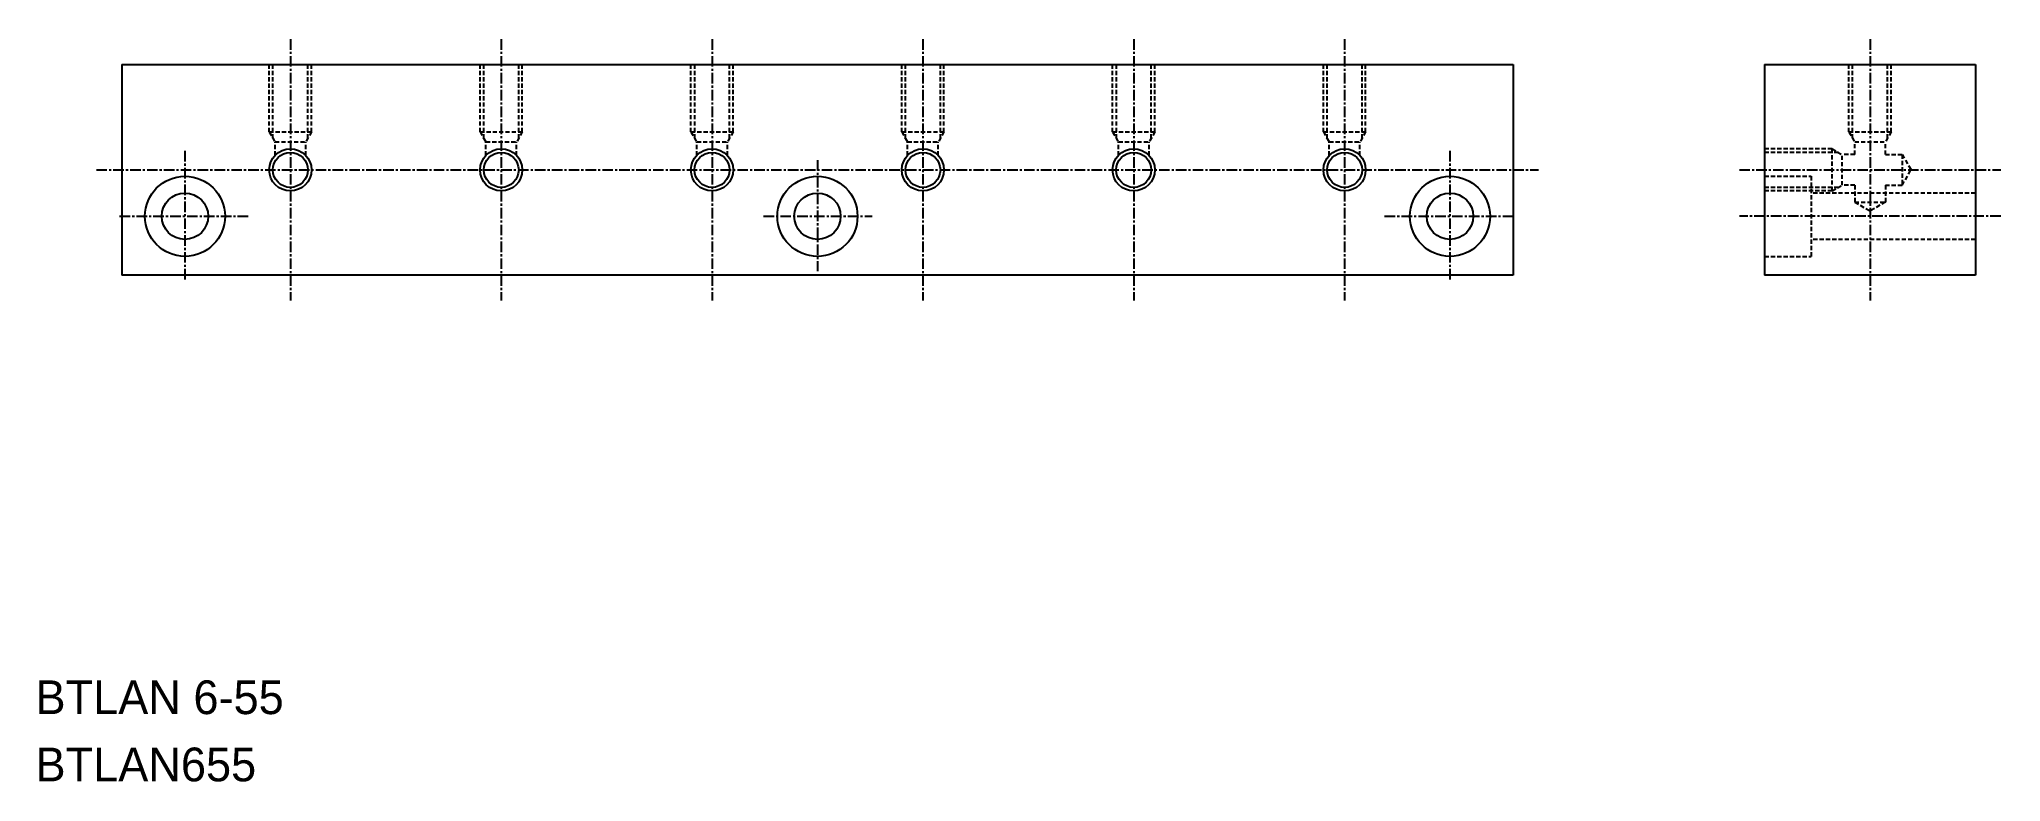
# Model space of a CAD drawing. Extents: x 5945 to 6178, y 24001 to 24089.
import ezdxf

# ---------------------------------------------------------------- set-up
doc = ezdxf.new("R2010")
doc.units = 0
doc.linetypes.add('CENTER', pattern=[2, 1.25, -0.25, 0.25, -0.25])
doc.linetypes.add('DASHED', pattern=[0.75, 0.5, -0.25])
doc.layers.get('0').update_dxf_attribs({"linetype": 'CONTINUOUS'})
doc.layers.add('CENTER', color=1, linetype='CENTER')

msp = doc.modelspace()

# ---------------------------------------------------------------- linework, layer by layer
at = {"color": 7, "linetype": 'CONTINUOUS'}
for p, q in [((5955.09, 24086.28), (6120.09, 24086.28)), ((5955.09, 24086.28), (5955.09, 24061.28)), ((6120.09, 24086.28), (6120.09, 24061.28)), ((6149.9, 24086.28), (6174.9, 24086.28)), ((6149.9, 24086.28), (6149.9, 24061.28)), ((6174.9, 24086.28), (6174.9, 24061.28)), ((6120.09, 24061.28), (5955.09, 24061.28)), ((6174.9, 24061.28), (6149.9, 24061.28))]:
    msp.add_line(p, q, dxfattribs=at)
at = {"color": 3, "linetype": 'DASHED'}
for p, q in [((5972.59, 24078.28), (5972.59, 24086.28)), ((5973.03, 24077.53), (5973.03, 24086.28)), ((5977.16, 24077.53), (5977.16, 24086.28)), ((5977.59, 24078.28), (5977.59, 24086.28)), ((5997.59, 24078.28), (5997.59, 24086.28)), ((5998.03, 24077.53), (5998.03, 24086.28)), ((6002.16, 24077.53), (6002.16, 24086.28)), ((6002.59, 24078.28), (6002.59, 24086.28)), ((6022.59, 24078.28), (6022.59, 24086.28)), ((6023.03, 24077.53), (6023.03, 24086.28)), ((6027.16, 24077.53), (6027.16, 24086.28)), ((6027.59, 24078.28), (6027.59, 24086.28)), ((6047.59, 24078.28), (6047.59, 24086.28)), ((6048.03, 24077.53), (6048.03, 24086.28)), ((6052.16, 24077.53), (6052.16, 24086.28)), ((6052.59, 24078.28), (6052.59, 24086.28)), ((6072.59, 24078.28), (6072.59, 24086.28)), ((6073.03, 24077.53), (6073.03, 24086.28)), ((6077.16, 24077.53), (6077.16, 24086.28)), ((6077.59, 24078.28), (6077.59, 24086.28)), ((6097.59, 24078.28), (6097.59, 24086.28)), ((6098.03, 24077.53), (6098.03, 24086.28)), ((6102.16, 24077.53), (6102.16, 24086.28)), ((6102.59, 24078.28), (6102.59, 24086.28)), ((6159.9, 24078.28), (6159.9, 24086.28)), ((6160.33, 24077.53), (6160.33, 24086.28)), ((6164.46, 24077.53), (6164.46, 24086.28)), ((6164.9, 24078.28), (6164.9, 24086.28)), ((5972.59, 24078.28), (5977.59, 24078.28)), ((5972.59, 24078.28), (5973.28, 24077.09)), ((5977.59, 24078.28), (5976.91, 24077.09)), ((5997.59, 24078.28), (5998.28, 24077.09)), ((5997.59, 24078.28), (6002.59, 24078.28)), ((6002.59, 24078.28), (6001.91, 24077.09)), ((6022.59, 24078.28), (6027.59, 24078.28)), ((6022.59, 24078.28), (6023.28, 24077.09)), ((6027.59, 24078.28), (6026.91, 24077.09)), ((6047.59, 24078.28), (6048.28, 24077.09)), ((6047.59, 24078.28), (6052.59, 24078.28)), ((6052.59, 24078.28), (6051.91, 24077.09)), ((6072.59, 24078.28), (6077.59, 24078.28)), ((6072.59, 24078.28), (6073.28, 24077.09)), ((6077.59, 24078.28), (6076.91, 24077.09)), ((6097.59, 24078.28), (6098.28, 24077.09)), ((6097.59, 24078.28), (6102.59, 24078.28)), ((6102.59, 24078.28), (6101.91, 24077.09)), ((6159.9, 24078.28), (6164.9, 24078.28)), ((6159.9, 24078.28), (6160.58, 24077.09)), ((6164.9, 24078.28), (6164.21, 24077.09)), ((5973.28, 24075.49), (5973.28, 24077.09)), ((5973.28, 24077.09), (5976.91, 24077.09)), ((5976.91, 24075.49), (5976.91, 24077.09)), ((5998.28, 24077.09), (6001.91, 24077.09)), ((5998.28, 24075.49), (5998.28, 24077.09)), ((6001.91, 24075.49), (6001.91, 24077.09)), ((6023.28, 24077.09), (6026.91, 24077.09)), ((6023.28, 24075.49), (6023.28, 24077.09)), ((6026.91, 24075.49), (6026.91, 24077.09)), ((6048.28, 24075.49), (6048.28, 24077.09)), ((6048.28, 24077.09), (6051.91, 24077.09)), ((6051.91, 24075.49), (6051.91, 24077.09)), ((6073.28, 24075.49), (6073.28, 24077.09)), ((6073.28, 24077.09), (6076.91, 24077.09)), ((6076.91, 24075.49), (6076.91, 24077.09)), ((6098.28, 24077.09), (6101.91, 24077.09)), ((6098.28, 24075.49), (6098.28, 24077.09)), ((6101.91, 24075.49), (6101.91, 24077.09)), ((6157.9, 24076.28), (6149.9, 24076.28)), ((6158.65, 24075.84), (6149.9, 24075.84)), ((6157.9, 24071.28), (6157.9, 24076.28)), ((6157.9, 24076.28), (6159.08, 24075.59)), ((6159.08, 24071.96), (6159.08, 24075.59)), ((6160.58, 24075.59), (6159.08, 24075.59)), ((6160.58, 24075.59), (6160.58, 24077.09)), ((6160.58, 24077.09), (6164.21, 24077.09)), ((6164.21, 24075.59), (6164.21, 24077.09)), ((6164.21, 24075.59), (6166.21, 24075.59)), ((6166.21, 24075.59), (6167.26, 24073.78)), ((6166.21, 24075.59), (6166.21, 24071.96)), ((6149.9, 24073.03), (6155.4, 24073.03)), ((6155.4, 24073.03), (6155.4, 24063.53)), ((6166.21, 24071.96), (6167.26, 24073.78)), ((6158.65, 24071.71), (6149.9, 24071.71)), ((6157.9, 24071.28), (6149.9, 24071.28)), ((6174.9, 24071.03), (6155.4, 24071.03)), ((6157.9, 24071.28), (6159.08, 24071.96)), ((6160.58, 24071.96), (6159.08, 24071.96)), ((6160.58, 24071.96), (6160.58, 24069.96)), ((6164.21, 24071.96), (6164.21, 24069.96)), ((6164.21, 24071.96), (6166.21, 24071.96)), ((6160.58, 24069.96), (6162.4, 24068.91)), ((6160.58, 24069.96), (6164.21, 24069.96)), ((6164.21, 24069.96), (6162.4, 24068.91)), ((6149.9, 24063.53), (6155.4, 24063.53)), ((6174.9, 24065.53), (6155.4, 24065.53))]:
    msp.add_line(p, q, dxfattribs=at)
at = {"color": 3, "linetype": 'CONTINUOUS'}
for centre in [(5975.09, 24073.78), (6000.09, 24073.78), (6025.09, 24073.78), (6050.09, 24073.78), (6075.09, 24073.78), (6100.09, 24073.78)]:
    msp.add_circle(centre, 2.5, dxfattribs=at)
at = {"color": 7, "linetype": 'CONTINUOUS'}
for centre, radius in [((5975.09, 24073.78), 2.07), ((6000.09, 24073.78), 2.07), ((6025.09, 24073.78), 2.07), ((6050.09, 24073.78), 2.07), ((6075.09, 24073.78), 2.07), ((6100.09, 24073.78), 2.07), ((5962.59, 24068.28), 4.75), ((6037.59, 24068.28), 4.75), ((6112.59, 24068.28), 4.75), ((5962.59, 24068.28), 2.75), ((6037.59, 24068.28), 2.75), ((6112.59, 24068.28), 2.75)]:
    msp.add_circle(centre, radius, dxfattribs=at)
at = {"layer": 'CENTER', "color": 1, "linetype": 'CENTER'}
for p, q in [((5975.09, 24089.28), (5975.09, 24058.28)), ((6000.09, 24089.28), (6000.09, 24058.28)), ((6025.09, 24089.28), (6025.09, 24058.28)), ((6050.09, 24089.28), (6050.09, 24058.28)), ((6075.09, 24089.28), (6075.09, 24058.28)), ((6100.09, 24089.28), (6100.09, 24058.28)), ((6162.4, 24089.28), (6162.4, 24058.28)), ((5962.59, 24076.03), (5962.59, 24060.53)), ((6037.59, 24074.95), (6037.59, 24061.77)), ((6112.59, 24076.03), (6112.59, 24060.53)), ((5952.09, 24073.78), (6123.09, 24073.78)), ((6146.9, 24073.78), (6177.9, 24073.78)), ((5954.84, 24068.28), (5970.34, 24068.28)), ((6031.19, 24068.28), (6044.06, 24068.28)), ((6104.84, 24068.28), (6120.34, 24068.28)), ((6177.9, 24068.28), (6146.9, 24068.28))]:
    msp.add_line(p, q, dxfattribs=at)

# ---------------------------------------------------------------- texts
at = {"color": 7, "linetype": 'CONTINUOUS'}
for s, p in [('BTLAN 6-55', (5944.87, 24009.24)), ('BTLAN655', (5944.87, 24001.27))]:
    msp.add_text(s, height=4, dxfattribs=at).set_placement(p)

doc.saveas('drawing.dxf')
